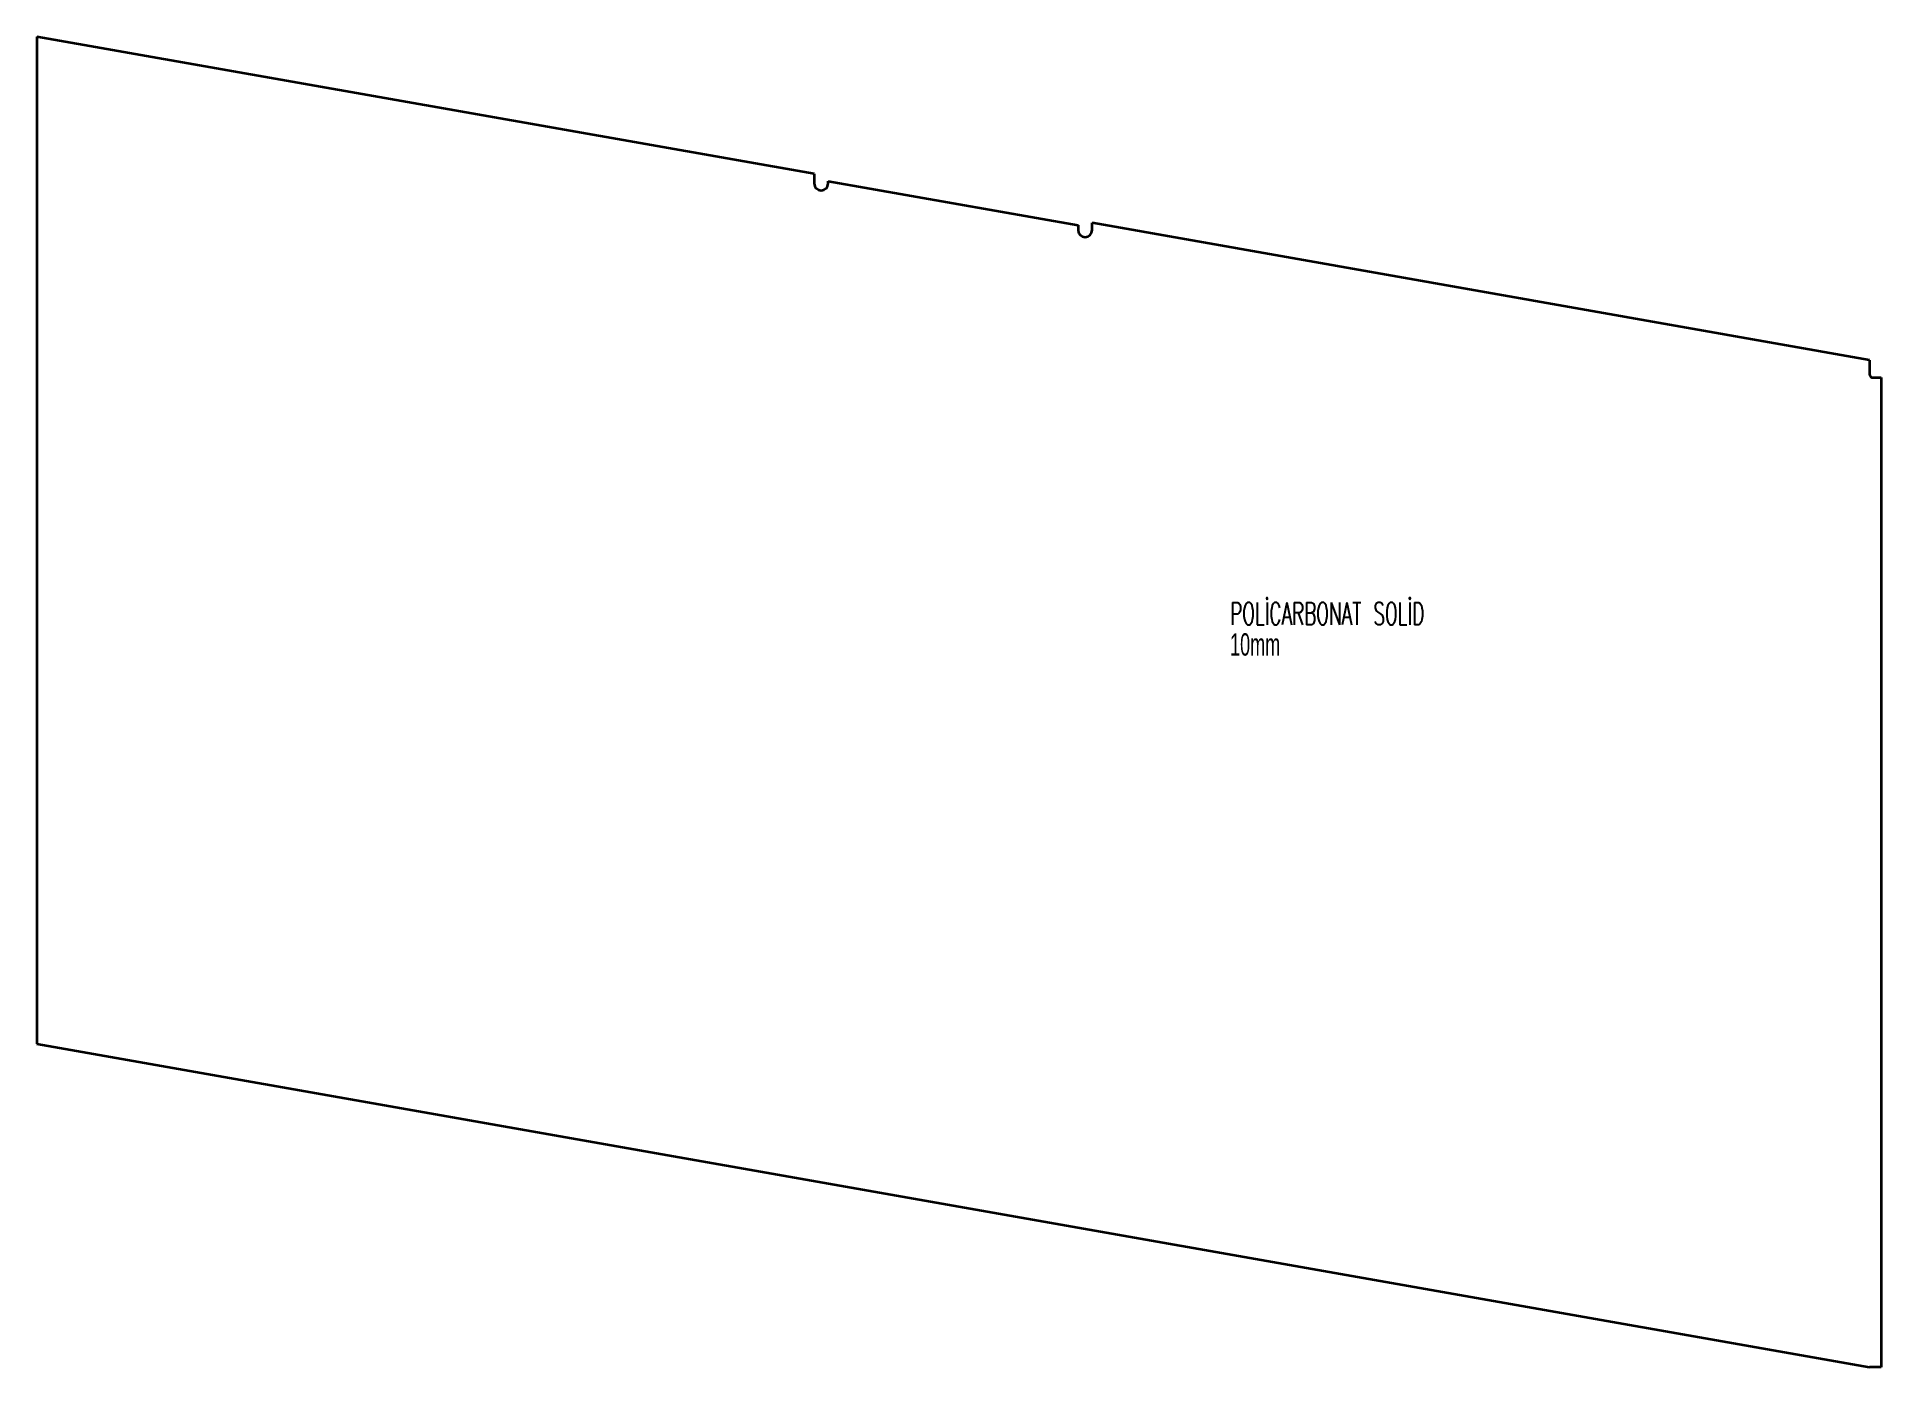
# Model space of a CAD drawing. Header units: millimetres. Extents: x -1845 to -270, y -468 to 668.
import ezdxf

# ---------------------------------------------------------------- set-up
doc = ezdxf.new("R2010")
doc.units = ezdxf.units.MM
doc.styles.add('SLDTEXTSTYLE0', font='TXT', dxfattribs={"width": 0.605, "bigfont": 'bigfont'})
doc.styles.add('SLDTEXTSTYLE1', font='TXT', dxfattribs={"width": 0.605})

# ---------------------------------------------------------------- blocks, each defined once
blk = doc.blocks.new('SW_NOTE_0')
at = {"color": 0, "linetype": 'Continuous', "lineweight": 0, "char_height": 19.05, "attachment_point": 1}
for s, insert, style in [('POLİCARBONAT SOLİD', (0, 24.6), 'SLDTEXTSTYLE0'), ('10mm', (0, -1.8), 'SLDTEXTSTYLE1')]:
    blk.add_mtext(s, dxfattribs=dict(at, insert=insert, style=style))

msp = doc.modelspace()

# ---------------------------------------------------------------- linework, layer by layer
at = {"color": 7, "linetype": 'Continuous', "lineweight": 35}
for p, q in [((-1845.1, 667.5), (-1845.1, -192.5)), ((-1181.3, 550.5), (-1845.1, 667.5)), ((-1181.3, 550.5), (-1181.3, 542.3)), ((-1169.3, 542.3), (-1169.3, 544.3)), ((-1169.3, 544.3), (-955.9, 506.7)), ((-955.9, 506.7), (-955.9, 502.6)), ((-280.1, 391.5), (-943.9, 508.6)), ((-943.9, 502.6), (-943.9, 508.6)), ((-280.1, 391.5), (-280.1, 379.5)), ((-277.1, 376.5), (-270.1, 376.5)), ((-270.1, 376.5), (-270.1, -468.5)), ((-1845.1, -192.5), (-280.1, -468.5)), ((-270.1, -468.5), (-280.1, -468.5))]:
    msp.add_line(p, q, dxfattribs=at)
for centre, radius, end in [((-1175.3, 542.3), 6, 0), ((-949.9, 502.6), 6, 0), ((-277.1, 379.5), 3, 270)]:
    msp.add_arc(centre, radius, 180, end, dxfattribs=at)

# ---------------------------------------------------------------- block references
at = {"color": 7, "linetype": 'Continuous', "lineweight": 0}
msp.add_blockref('SW_NOTE_0', (-826.1, 160), dxfattribs=at)

doc.saveas('drawing.dxf')
